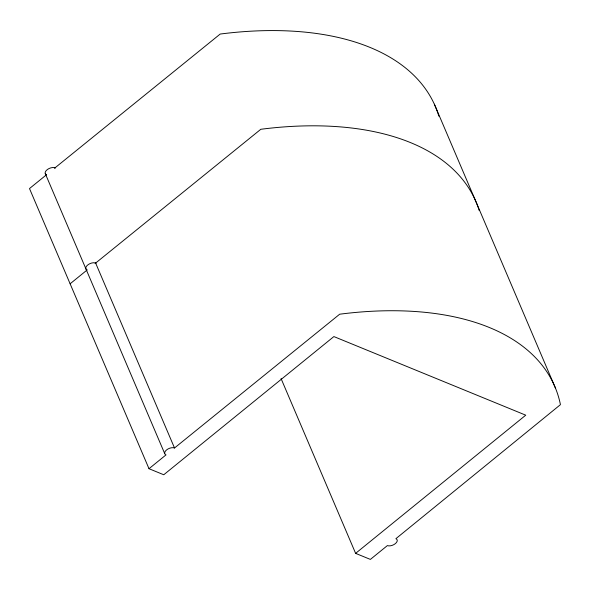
<?xml version="1.0" encoding="UTF-8"?>
<svg xmlns="http://www.w3.org/2000/svg" width="590" height="590" viewBox="0 0 590 590"><rect width="100%" height="100%" fill="white"/><g stroke="black" fill="none" stroke-linecap="round" stroke-linejoin="round"><path stroke-width="0.89" d="M46.654 174.625L29.5 188.557L148.997 468.711L163.755 474.758L333.881 336.573L525.749 415.176L355.615 553.361L281.069 378.574M54.516 168.239L220.188 34.05A316.491 170.517 -23.1 0 1 438.857 116.164M70.121 283.79L87.276 269.859M95.138 263.472L260.802 129.284A316.491 170.517 -23.1 0 1 479.228 210.578M148.997 468.711L166.011 454.89A5.966 3.216 -23.1 0 1 166.572 449.927A5.966 3.216 -23.1 0 1 174.515 447.987L339.678 314.205A316.491 170.517 -23.1 0 1 560.441 404.651L395.897 538.677A5.966 3.216 -23.1 0 1 395.329 543.648A5.966 3.216 -23.1 0 1 387.387 545.588L370.38 559.409L355.615 553.361M434.351 104.209L555.529 388.272M95.639 263.066L174.515 447.987M45.238 173.519L164.735 453.673M86.457 269.586A5.966 3.216 -23.1 0 1 88.404 264.482A5.966 3.216 -23.1 0 1 96 263.243M46.153 174.566A5.966 3.216 -23.1 0 1 47.539 169.419A5.966 3.216 -23.1 0 1 55.379 168.01"/></g></svg>
